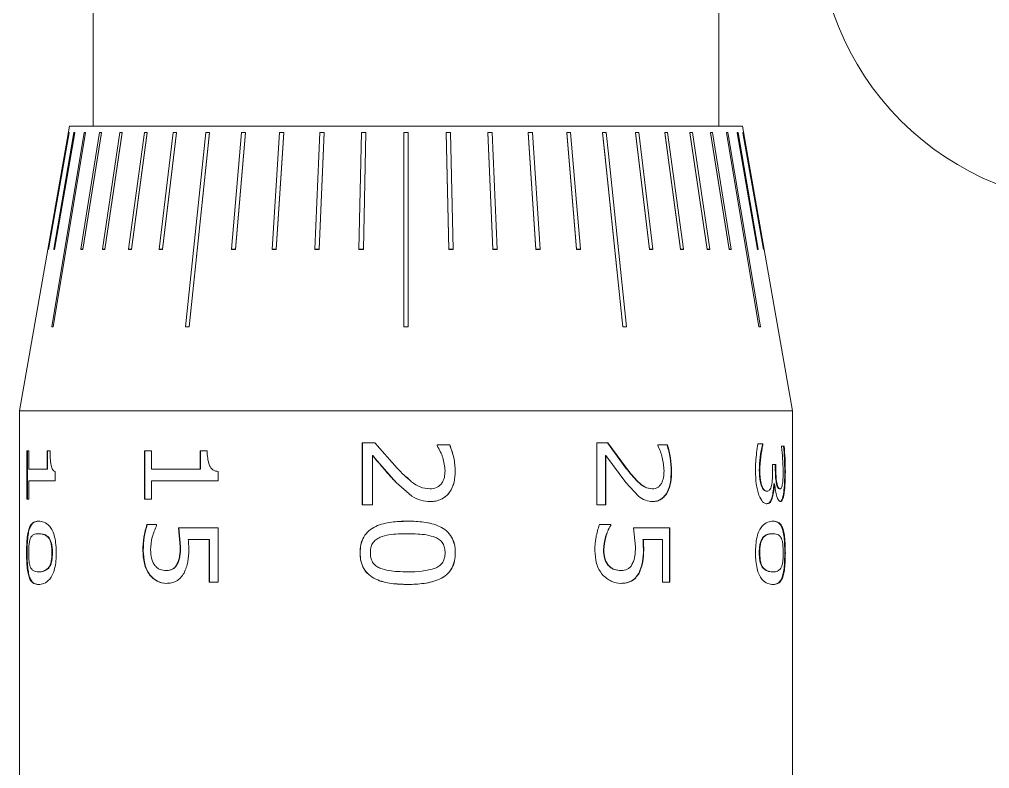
# Model space of a CAD drawing. Header units: millimetres. Extents: x 2 to 278, y 1 to 215.
# Drawn here: x 31.97 to 42.8, y 25.98 to 34.35 of the extents above; entities that cross this region are included whole.
import ezdxf

# ---------------------------------------------------------------- set-up
doc = ezdxf.new("R2010")
doc.units = ezdxf.units.MM

msp = doc.modelspace()

# ---------------------------------------------------------------- linework, layer by layer
at = {"color": 7, "linetype": 'Continuous', "lineweight": 18}
for p, q in [((32.792, 40.921), (32.792, 33.153)), ((39.777, 33.153), (39.777, 40.845)), ((32.526, 33.153), (31.966, 29.978)), ((32.519, 33.082), (32.29, 31.78)), ((32.293, 31.78), (32.523, 33.082)), ((32.523, 33.081), (32.293, 31.779)), ((32.69, 33.082), (32.327, 30.915)), ((32.343, 30.915), (32.706, 33.082)), ((32.706, 33.081), (32.343, 30.915)), ((32.576, 33.082), (32.35, 31.78)), ((32.36, 31.78), (32.585, 33.082)), ((32.585, 33.081), (32.36, 31.779)), ((32.523, 33.082), (32.519, 33.082)), ((32.523, 33.081), (32.523, 33.082)), ((32.526, 33.153), (40.043, 33.153)), ((32.585, 33.082), (32.576, 33.082)), ((32.585, 33.081), (32.585, 33.082)), ((32.862, 33.082), (32.654, 31.78)), ((32.675, 31.78), (32.883, 33.082)), ((32.883, 33.081), (32.675, 31.779)), ((32.706, 33.082), (32.69, 33.082)), ((32.706, 33.081), (32.706, 33.082)), ((32.883, 33.082), (32.862, 33.082)), ((32.883, 33.081), (32.883, 33.082)), ((33.087, 33.082), (32.893, 31.78)), ((32.92, 31.78), (33.114, 33.082)), ((33.114, 33.081), (32.92, 31.779)), ((33.114, 33.082), (33.087, 33.082)), ((33.114, 33.081), (33.114, 33.082)), ((33.363, 33.082), (33.186, 31.78)), ((33.218, 31.78), (33.395, 33.082)), ((33.395, 33.081), (33.218, 31.779)), ((33.395, 33.082), (33.363, 33.082)), ((33.395, 33.081), (33.395, 33.082)), ((33.685, 33.082), (33.527, 31.78)), ((33.564, 31.78), (33.722, 33.082)), ((33.722, 33.081), (33.564, 31.779)), ((33.722, 33.082), (33.685, 33.082)), ((33.722, 33.081), (33.722, 33.082)), ((34.047, 33.082), (33.823, 30.915)), ((33.864, 30.915), (34.088, 33.082)), ((34.088, 33.081), (33.864, 30.915)), ((34.088, 33.082), (34.047, 33.082)), ((34.088, 33.081), (34.088, 33.082)), ((34.445, 33.082), (34.335, 31.78)), ((34.379, 31.78), (34.49, 33.082)), ((34.49, 33.081), (34.379, 31.779)), ((34.49, 33.082), (34.445, 33.082)), ((34.49, 33.081), (34.49, 33.082)), ((34.873, 33.082), (34.788, 31.78)), ((34.835, 31.78), (34.92, 33.082)), ((34.92, 33.081), (34.835, 31.779)), ((34.92, 33.082), (34.873, 33.082)), ((34.92, 33.081), (34.92, 33.082)), ((35.322, 33.082), (35.265, 31.78)), ((35.314, 31.78), (35.371, 33.082)), ((35.371, 33.081), (35.314, 31.779)), ((35.371, 33.082), (35.322, 33.082)), ((35.371, 33.081), (35.371, 33.082)), ((35.787, 33.082), (35.758, 31.78)), ((35.837, 33.082), (35.787, 33.082)), ((35.808, 31.78), (35.837, 33.082)), ((35.837, 33.081), (35.808, 31.779)), ((35.837, 33.081), (35.837, 33.082)), ((36.259, 33.082), (36.259, 30.915)), ((36.31, 33.082), (36.259, 33.082)), ((36.31, 30.915), (36.31, 33.082)), ((36.732, 33.082), (36.761, 31.78)), ((36.782, 33.082), (36.732, 33.082)), ((36.732, 33.081), (36.732, 33.082)), ((36.761, 31.779), (36.732, 33.081)), ((36.811, 31.78), (36.782, 33.082)), ((37.197, 33.082), (37.255, 31.78)), ((37.247, 33.082), (37.197, 33.082)), ((37.197, 33.081), (37.197, 33.082)), ((37.255, 31.779), (37.197, 33.081)), ((37.304, 31.78), (37.247, 33.082)), ((37.649, 33.082), (37.733, 31.78)), ((37.696, 33.082), (37.649, 33.082)), ((37.649, 33.081), (37.649, 33.082)), ((37.733, 31.779), (37.649, 33.081)), ((37.781, 31.78), (37.696, 33.082)), ((38.079, 33.082), (38.189, 31.78)), ((38.123, 33.082), (38.079, 33.082)), ((38.079, 33.081), (38.079, 33.082)), ((38.189, 31.779), (38.079, 33.081)), ((38.234, 31.78), (38.123, 33.082)), ((38.521, 33.082), (38.48, 33.082)), ((38.48, 33.081), (38.48, 33.082)), ((38.847, 33.081), (38.847, 33.082)), ((38.847, 33.082), (39.004, 31.78)), ((38.884, 33.082), (38.847, 33.082)), ((39.004, 31.779), (38.847, 33.081)), ((39.041, 31.78), (38.884, 33.082)), ((39.174, 33.082), (39.351, 31.78)), ((39.206, 33.082), (39.174, 33.082)), ((39.174, 33.081), (39.174, 33.082)), ((39.351, 31.779), (39.174, 33.081)), ((39.383, 31.78), (39.206, 33.082)), ((39.455, 33.081), (39.455, 33.082)), ((39.455, 33.082), (39.648, 31.78)), ((39.482, 33.082), (39.455, 33.082)), ((39.648, 31.779), (39.455, 33.081)), ((39.676, 31.78), (39.482, 33.082)), ((39.685, 33.081), (39.685, 33.082)), ((39.685, 33.082), (39.893, 31.78)), ((39.707, 33.082), (39.685, 33.082)), ((39.893, 31.779), (39.685, 33.081)), ((39.915, 31.78), (39.707, 33.082)), ((39.863, 33.082), (40.226, 30.915)), ((39.878, 33.082), (39.863, 33.082)), ((39.863, 33.081), (39.863, 33.082)), ((40.226, 30.915), (39.863, 33.081)), ((40.242, 30.915), (39.878, 33.082)), ((39.984, 33.082), (40.209, 31.78)), ((39.993, 33.082), (39.984, 33.082)), ((39.984, 33.081), (39.984, 33.082)), ((40.209, 31.779), (39.984, 33.081)), ((40.219, 31.78), (39.993, 33.082)), ((40.602, 29.978), (40.043, 33.153)), ((40.046, 33.082), (40.275, 31.78)), ((40.049, 33.082), (40.046, 33.082)), ((40.046, 33.081), (40.046, 33.082)), ((40.275, 31.779), (40.046, 33.081)), ((40.278, 31.78), (40.049, 33.082)), ((32.29, 31.78), (32.293, 31.78)), ((32.29, 31.779), (32.29, 31.78)), ((32.293, 31.779), (32.29, 31.779)), ((32.293, 31.779), (32.293, 31.78)), ((32.35, 31.78), (32.36, 31.78)), ((32.35, 31.779), (32.35, 31.78)), ((32.36, 31.779), (32.35, 31.779)), ((32.36, 31.779), (32.36, 31.78)), ((32.654, 31.78), (32.675, 31.78)), ((32.654, 31.779), (32.654, 31.78)), ((32.675, 31.779), (32.654, 31.779)), ((32.675, 31.779), (32.675, 31.78)), ((32.893, 31.78), (32.92, 31.78)), ((32.893, 31.779), (32.893, 31.78)), ((32.92, 31.779), (32.893, 31.779)), ((32.92, 31.779), (32.92, 31.78)), ((33.186, 31.779), (33.186, 31.78)), ((33.186, 31.78), (33.218, 31.78)), ((33.218, 31.779), (33.186, 31.779)), ((33.218, 31.779), (33.218, 31.78)), ((33.527, 31.779), (33.527, 31.78)), ((33.527, 31.78), (33.564, 31.78)), ((33.564, 31.779), (33.527, 31.779)), ((33.564, 31.779), (33.564, 31.78)), ((34.335, 31.779), (34.335, 31.78)), ((34.335, 31.78), (34.379, 31.78)), ((34.379, 31.779), (34.335, 31.779)), ((34.379, 31.779), (34.379, 31.78)), ((34.788, 31.78), (34.835, 31.78)), ((34.788, 31.779), (34.788, 31.78)), ((34.835, 31.779), (34.788, 31.779)), ((34.835, 31.779), (34.835, 31.78)), ((35.265, 31.779), (35.265, 31.78)), ((35.265, 31.78), (35.314, 31.78)), ((35.314, 31.779), (35.265, 31.779)), ((35.314, 31.779), (35.314, 31.78)), ((35.758, 31.78), (35.808, 31.78)), ((35.758, 31.779), (35.758, 31.78)), ((35.808, 31.779), (35.758, 31.779)), ((35.808, 31.779), (35.808, 31.78)), ((36.761, 31.779), (36.761, 31.78)), ((36.761, 31.78), (36.811, 31.78)), ((36.811, 31.779), (36.761, 31.779)), ((36.811, 31.779), (36.811, 31.78)), ((37.255, 31.78), (37.304, 31.78)), ((37.255, 31.779), (37.255, 31.78)), ((37.304, 31.779), (37.255, 31.779)), ((37.304, 31.779), (37.304, 31.78)), ((37.733, 31.78), (37.781, 31.78)), ((37.733, 31.779), (37.733, 31.78)), ((37.781, 31.779), (37.733, 31.779)), ((37.781, 31.779), (37.781, 31.78)), ((38.189, 31.779), (38.189, 31.78)), ((38.189, 31.78), (38.234, 31.78)), ((38.234, 31.779), (38.189, 31.779)), ((38.234, 31.779), (38.234, 31.78)), ((39.004, 31.779), (39.004, 31.78)), ((39.004, 31.78), (39.041, 31.78)), ((39.041, 31.779), (39.004, 31.779)), ((39.041, 31.779), (39.041, 31.78)), ((39.351, 31.78), (39.383, 31.78)), ((39.351, 31.779), (39.351, 31.78)), ((39.383, 31.779), (39.351, 31.779)), ((39.383, 31.779), (39.383, 31.78)), ((39.648, 31.779), (39.648, 31.78)), ((39.648, 31.78), (39.676, 31.78)), ((39.676, 31.779), (39.648, 31.779)), ((39.676, 31.779), (39.676, 31.78)), ((39.893, 31.779), (39.893, 31.78)), ((39.893, 31.78), (39.915, 31.78)), ((39.915, 31.779), (39.893, 31.779)), ((39.915, 31.779), (39.915, 31.78)), ((40.209, 31.78), (40.219, 31.78)), ((40.209, 31.779), (40.209, 31.78)), ((40.219, 31.779), (40.209, 31.779)), ((40.219, 31.779), (40.219, 31.78)), ((40.275, 31.78), (40.278, 31.78)), ((40.275, 31.779), (40.275, 31.78)), ((40.278, 31.779), (40.275, 31.779)), ((40.278, 31.779), (40.278, 31.78)), ((32.343, 30.915), (32.327, 30.915)), ((32.327, 30.915), (32.343, 30.915)), ((32.327, 30.915), (32.327, 30.915)), ((32.343, 30.915), (32.343, 30.915)), ((33.864, 30.915), (33.823, 30.915)), ((33.823, 30.915), (33.864, 30.915)), ((33.823, 30.915), (33.823, 30.915)), ((33.864, 30.915), (33.864, 30.915)), ((36.31, 30.915), (36.259, 30.915)), ((36.259, 30.915), (36.259, 30.915)), ((36.259, 30.915), (36.31, 30.915)), ((36.31, 30.915), (36.31, 30.915)), ((38.746, 30.915), (38.705, 30.915)), ((38.705, 30.915), (38.746, 30.915)), ((38.705, 30.915), (38.705, 30.915)), ((38.746, 30.915), (38.746, 30.915)), ((40.242, 30.915), (40.226, 30.915)), ((40.226, 30.915), (40.242, 30.915)), ((40.226, 30.915), (40.226, 30.915)), ((40.242, 30.915), (40.242, 30.915)), ((31.966, 29.978), (31.966, 24.898)), ((31.966, 29.978), (40.602, 29.978)), ((40.602, 20.956), (40.602, 29.978)), ((35.796, 29.621), (35.937, 29.621)), ((35.796, 28.927), (35.796, 29.621)), ((35.797, 28.927), (35.797, 29.621)), ((35.937, 29.621), (36.184, 29.339)), ((36.631, 29.596), (36.773, 29.596)), ((36.631, 29.589), (36.631, 29.596)), ((38.415, 29.621), (38.537, 29.621)), ((38.415, 28.927), (38.415, 29.621)), ((38.534, 29.621), (38.741, 29.339)), ((38.537, 29.621), (38.745, 29.339)), ((39.098, 29.596), (39.205, 29.596)), ((39.098, 29.589), (39.098, 29.596)), ((40.214, 29.608), (40.271, 29.608)), ((40.265, 29.608), (40.265, 29.598)), ((40.271, 29.598), (40.265, 29.598)), ((40.271, 29.608), (40.271, 29.598)), ((40.476, 29.583), (40.508, 29.583)), ((40.476, 29.576), (40.476, 29.583)), ((32.051, 29.531), (32.073, 29.531)), ((32.051, 28.991), (32.051, 29.531)), ((32.058, 28.991), (32.058, 29.531)), ((32.073, 29.531), (32.073, 29.326)), ((32.275, 29.531), (32.309, 29.531)), ((32.275, 29.326), (32.275, 29.531)), ((32.281, 29.326), (32.281, 29.531)), ((33.364, 29.531), (33.441, 29.531)), ((33.364, 28.991), (33.364, 29.531)), ((33.369, 28.991), (33.369, 29.531)), ((33.441, 29.531), (33.441, 29.326)), ((33.987, 29.531), (34.064, 29.531)), ((33.987, 29.326), (33.987, 29.531)), ((33.99, 29.326), (33.99, 29.531)), ((35.911, 29.478), (35.911, 28.927)), ((36.176, 29.176), (35.911, 29.478)), ((35.912, 29.478), (35.911, 29.478)), ((38.512, 29.478), (38.512, 28.927)), ((38.512, 29.478), (38.515, 29.478)), ((38.515, 29.478), (38.515, 28.927)), ((38.738, 29.176), (38.515, 29.478)), ((40.379, 29.377), (40.414, 29.377)), ((40.379, 29.315), (40.379, 29.377)), ((40.408, 29.377), (40.408, 29.33)), ((40.414, 29.377), (40.414, 29.33)), ((32.073, 29.326), (32.275, 29.326)), ((32.281, 29.326), (32.275, 29.326)), ((32.367, 29.301), (32.367, 29.197)), ((33.441, 29.326), (33.987, 29.326)), ((33.99, 29.326), (33.987, 29.326)), ((34.186, 29.301), (34.186, 29.197)), ((36.835, 29.305), (36.835, 29.305)), ((38.741, 29.339), (38.745, 29.339)), ((39.247, 29.305), (39.251, 29.305)), ((40.235, 29.312), (40.229, 29.312)), ((40.414, 29.33), (40.408, 29.33)), ((40.521, 29.298), (40.514, 29.298)), ((32.073, 29.197), (32.073, 28.991)), ((32.073, 29.197), (32.367, 29.197)), ((33.441, 29.197), (33.441, 28.991)), ((33.441, 29.197), (34.186, 29.197)), ((36.351, 29.024), (36.176, 29.176)), ((36.289, 29.078), (36.176, 29.176)), ((36.176, 29.176), (36.176, 29.176)), ((38.88, 29.024), (38.738, 29.176)), ((40.398, 29.161), (40.392, 29.161)), ((40.398, 29.161), (40.401, 29.161)), ((36.55, 29.107), (36.551, 29.107)), ((39.033, 29.107), (39.037, 29.107)), ((40.258, 29.143), (40.252, 29.143)), ((40.317, 29.081), (40.311, 29.081)), ((40.462, 29.107), (40.456, 29.107)), ((40.509, 29.065), (40.503, 29.065)), ((32.051, 28.991), (32.073, 28.991)), ((33.364, 28.991), (33.441, 28.991)), ((36.555, 28.965), (36.555, 28.965)), ((39.036, 28.965), (39.04, 28.965)), ((40.314, 28.94), (40.308, 28.94)), ((40.378, 29.015), (40.372, 29.015)), ((40.465, 28.965), (40.459, 28.965)), ((35.796, 28.927), (35.911, 28.927)), ((38.415, 28.927), (38.515, 28.927)), ((32.18, 28.747), (32.186, 28.747)), ((36.303, 28.747), (36.303, 28.747)), ((40.385, 28.747), (40.379, 28.747)), ((33.39, 28.708), (33.499, 28.708)), ((33.499, 28.708), (33.499, 28.699)), ((33.742, 28.67), (34.186, 28.67)), ((33.763, 28.46), (33.742, 28.67)), ((33.767, 28.46), (33.746, 28.67)), ((34.186, 28.67), (34.186, 28.065)), ((38.445, 28.708), (38.57, 28.708)), ((38.567, 28.708), (38.567, 28.699)), ((38.57, 28.699), (38.567, 28.699)), ((38.57, 28.708), (38.57, 28.699)), ((38.826, 28.67), (39.232, 28.67)), ((38.847, 28.46), (38.826, 28.67)), ((39.228, 28.67), (39.228, 28.065)), ((39.232, 28.67), (39.232, 28.065)), ((32.186, 28.605), (32.18, 28.605)), ((32.294, 28.565), (32.288, 28.565)), ((33.853, 28.541), (34.086, 28.541)), ((34.086, 28.065), (34.086, 28.541)), ((34.086, 28.541), (34.089, 28.541)), ((34.089, 28.065), (34.089, 28.541)), ((36.303, 28.605), (36.303, 28.605)), ((38.935, 28.541), (38.931, 28.541)), ((38.935, 28.541), (39.147, 28.541)), ((39.147, 28.065), (39.147, 28.541)), ((40.272, 28.566), (40.278, 28.566)), ((40.379, 28.605), (40.385, 28.605)), ((32.046, 28.393), (32.053, 28.393)), ((32.335, 28.393), (32.33, 28.393)), ((33.345, 28.42), (33.35, 28.42)), ((33.763, 28.46), (33.767, 28.46)), ((35.771, 28.393), (35.771, 28.393)), ((36.835, 28.393), (36.835, 28.393)), ((38.493, 28.425), (38.49, 28.425)), ((38.939, 28.427), (38.935, 28.427)), ((40.229, 28.393), (40.235, 28.393)), ((40.521, 28.393), (40.514, 28.393)), ((32.187, 28.181), (32.181, 28.181)), ((32.294, 28.222), (32.288, 28.222)), ((33.607, 28.194), (33.611, 28.194)), ((33.724, 28.261), (33.728, 28.261)), ((36.304, 28.181), (36.304, 28.181)), ((38.546, 28.253), (38.543, 28.253)), ((38.687, 28.194), (38.683, 28.194)), ((40.272, 28.222), (40.277, 28.222)), ((40.379, 28.181), (40.385, 28.181)), ((33.419, 28.148), (33.423, 28.148)), ((34.086, 28.065), (34.186, 28.065)), ((38.888, 28.167), (38.885, 28.167)), ((39.147, 28.065), (39.232, 28.065)), ((32.181, 28.039), (32.187, 28.039)), ((33.608, 28.052), (33.611, 28.052)), ((36.304, 28.039), (36.304, 28.039)), ((38.687, 28.052), (38.684, 28.052)), ((40.385, 28.039), (40.379, 28.039))]:
    msp.add_line(p, q, dxfattribs=at)
at = {"color": 7, "linetype": 'Continuous', "lineweight": 18, "flags": 128}
for points in [[(38.48, 33.082), (38.505, 32.847), (38.705, 30.915)], [(38.705, 30.915), (38.516, 32.733), (38.48, 33.081)], [(38.746, 30.915), (38.546, 32.847), (38.521, 33.082)]]:
    msp.add_lwpolyline(points, dxfattribs=at)
at = {"color": 7, "linetype": 'Continuous', "lineweight": 18}
msp.add_arc((44.057, 35.46), 3.175, 135, 315, dxfattribs=at)
for points, knots in [([(36.72, 29.308), (36.715, 29.358), (36.705, 29.458), (36.656, 29.545), (36.631, 29.589)], [0, 0, 0, 0, 0.499748, 1, 1, 1, 1]), ([(36.772, 29.596), (36.79, 29.549), (36.825, 29.455), (36.831, 29.355), (36.835, 29.305)], [0, 0, 0, 0, 0.499982, 1, 1, 1, 1]), ([(36.773, 29.596), (36.79, 29.549), (36.825, 29.455), (36.832, 29.355), (36.835, 29.305)], [0, 0, 0, 0, 0.500012, 1, 1, 1, 1]), ([(39.166, 29.308), (39.162, 29.358), (39.154, 29.458), (39.117, 29.545), (39.098, 29.589)], [0, 0, 0, 0, 0.499748, 1, 1, 1, 1]), ([(39.2, 29.596), (39.213, 29.549), (39.239, 29.455), (39.244, 29.355), (39.247, 29.305)], [0, 0, 0, 0, 0.4999824, 1, 1, 1, 1]), ([(39.205, 29.596), (39.218, 29.549), (39.244, 29.455), (39.248, 29.355), (39.251, 29.305)], [0, 0, 0, 0, 0.5000121, 1, 1, 1, 1]), ([(40.187, 29.308), (40.188, 29.342), (40.189, 29.411), (40.199, 29.512), (40.209, 29.576), (40.214, 29.608)], [0, 0, 0, 0, 0.330209, 0.666076, 1, 1, 1, 1]), ([(40.265, 29.598), (40.255, 29.553), (40.236, 29.464), (40.232, 29.363), (40.229, 29.312)], [0, 0, 0, 0, 0.501035, 1, 1, 1, 1]), ([(40.271, 29.598), (40.261, 29.554), (40.242, 29.464), (40.237, 29.363), (40.235, 29.312)], [0, 0, 0, 0, 0.500401, 1, 1, 1, 1]), ([(40.502, 29.583), (40.505, 29.537), (40.512, 29.445), (40.514, 29.347), (40.514, 29.298)], [0, 0, 0, 0, 0.500008, 1, 1, 1, 1]), ([(40.508, 29.583), (40.511, 29.537), (40.519, 29.445), (40.52, 29.347), (40.521, 29.298)], [0, 0, 0, 0, 0.5000397, 1, 1, 1, 1]), ([(32.309, 29.531), (32.31, 29.504), (32.31, 29.448), (32.317, 29.396), (32.32, 29.369)], [0, 0, 0, 0, 0.498305, 1, 1, 1, 1]), ([(34.064, 29.531), (34.064, 29.504), (34.066, 29.448), (34.08, 29.396), (34.088, 29.369)], [0, 0, 0, 0, 0.498305, 1, 1, 1, 1]), ([(36.176, 29.176), (36.13, 29.225), (36.077, 29.282), (36.012, 29.359), (35.969, 29.41), (35.933, 29.452), (35.912, 29.478)], [0, 0, 0, 0, 0.49995, 0.586839, 0.749974, 1, 1, 1, 1]), ([(40.497, 29.303), (40.495, 29.351), (40.493, 29.449), (40.482, 29.534), (40.476, 29.576)], [0, 0, 0, 0, 0.499614, 1, 1, 1, 1]), ([(32.32, 29.369), (32.323, 29.359), (32.328, 29.34), (32.339, 29.317), (32.352, 29.304), (32.362, 29.302), (32.367, 29.301)], [0, 0, 0, 0, 0.249021, 0.499913, 0.749661, 1, 1, 1, 1]), ([(34.088, 29.369), (34.093, 29.359), (34.104, 29.34), (34.127, 29.317), (34.156, 29.304), (34.176, 29.302), (34.186, 29.301)], [0, 0, 0, 0, 0.249021, 0.499913, 0.749661, 1, 1, 1, 1]), ([(36.184, 29.339), (36.236, 29.286), (36.314, 29.206), (36.439, 29.119), (36.513, 29.111), (36.551, 29.107)], [0, 0, 0, 0, 0.501084, 0.750872, 1, 1, 1, 1]), ([(36.551, 29.107), (36.576, 29.109), (36.613, 29.112), (36.656, 29.139), (36.691, 29.175), (36.717, 29.234), (36.719, 29.283), (36.72, 29.308)], [0, 0, 0, 0, 0.249411, 0.37465, 0.499967, 0.749439, 1, 1, 1, 1]), ([(36.835, 29.305), (36.833, 29.263), (36.829, 29.18), (36.786, 29.082), (36.73, 29.022), (36.677, 28.987), (36.627, 28.972), (36.586, 28.966), (36.566, 28.966), (36.555, 28.965)], [0, 0, 0, 0, 0.250219, 0.499406, 0.6245, 0.74953, 0.874632, 0.937305, 1, 1, 1, 1]), ([(36.835, 29.305), (36.833, 29.263), (36.828, 29.18), (36.786, 29.082), (36.729, 29.022), (36.677, 28.987), (36.627, 28.972), (36.586, 28.966), (36.565, 28.966), (36.555, 28.965)], [0, 0, 0, 0, 0.250373, 0.499655, 0.624742, 0.74972, 0.874735, 0.937357, 1, 1, 1, 1]), ([(38.741, 29.339), (38.783, 29.286), (38.847, 29.206), (38.946, 29.119), (39.004, 29.111), (39.033, 29.107)], [0, 0, 0, 0, 0.501199, 0.7509733, 1, 1, 1, 1]), ([(38.745, 29.339), (38.787, 29.286), (38.851, 29.206), (38.95, 29.119), (39.008, 29.111), (39.037, 29.107)], [0, 0, 0, 0, 0.501084, 0.750872, 1, 1, 1, 1]), ([(39.247, 29.305), (39.245, 29.263), (39.242, 29.18), (39.211, 29.082), (39.169, 29.022), (39.129, 28.987), (39.091, 28.972), (39.06, 28.966), (39.044, 28.966), (39.036, 28.965)], [0, 0, 0, 0, 0.250373, 0.499655, 0.624742, 0.74972, 0.874735, 0.937357, 1, 1, 1, 1]), ([(39.037, 29.107), (39.056, 29.109), (39.085, 29.112), (39.118, 29.139), (39.143, 29.175), (39.163, 29.234), (39.165, 29.283), (39.166, 29.308)], [0, 0, 0, 0, 0.249411, 0.37465, 0.499967, 0.749439, 1, 1, 1, 1]), ([(39.251, 29.305), (39.249, 29.263), (39.246, 29.18), (39.215, 29.082), (39.173, 29.022), (39.133, 28.987), (39.096, 28.972), (39.064, 28.966), (39.048, 28.966), (39.04, 28.965)], [0, 0, 0, 0, 0.250219, 0.499406, 0.6245, 0.74953, 0.874632, 0.937305, 1, 1, 1, 1]), ([(40.226, 29.036), (40.22, 29.055), (40.207, 29.093), (40.191, 29.185), (40.189, 29.259), (40.187, 29.308)], [0, 0, 0, 0, 0.2502114, 0.5004744, 1, 1, 1, 1]), ([(40.229, 29.312), (40.231, 29.282), (40.232, 29.236), (40.241, 29.179), (40.248, 29.155), (40.252, 29.143)], [0, 0, 0, 0, 0.499729, 0.750074, 1, 1, 1, 1]), ([(40.235, 29.312), (40.236, 29.282), (40.238, 29.236), (40.247, 29.179), (40.254, 29.155), (40.258, 29.143)], [0, 0, 0, 0, 0.499653, 0.750001, 1, 1, 1, 1]), ([(40.367, 29.147), (40.37, 29.159), (40.374, 29.185), (40.378, 29.242), (40.379, 29.286), (40.379, 29.315)], [0, 0, 0, 0, 0.2496736, 0.4997243, 1, 1, 1, 1]), ([(40.408, 29.33), (40.409, 29.303), (40.409, 29.25), (40.417, 29.186), (40.426, 29.144), (40.436, 29.121), (40.446, 29.109), (40.453, 29.108), (40.456, 29.107)], [0, 0, 0, 0, 0.25044, 0.500022, 0.627351, 0.749938, 0.874864, 1, 1, 1, 1]), ([(40.414, 29.33), (40.415, 29.303), (40.415, 29.25), (40.423, 29.186), (40.432, 29.144), (40.442, 29.121), (40.452, 29.109), (40.459, 29.108), (40.462, 29.107)], [0, 0, 0, 0, 0.250292, 0.499776, 0.627084, 0.749742, 0.874757, 1, 1, 1, 1]), ([(40.489, 29.166), (40.492, 29.187), (40.496, 29.231), (40.497, 29.279), (40.497, 29.303)], [0, 0, 0, 0, 0.498881, 1, 1, 1, 1]), ([(40.514, 29.298), (40.514, 29.256), (40.514, 29.174), (40.506, 29.101), (40.503, 29.065)], [0, 0, 0, 0, 0.501088, 1, 1, 1, 1]), ([(40.521, 29.298), (40.52, 29.256), (40.52, 29.174), (40.513, 29.101), (40.509, 29.065)], [0, 0, 0, 0, 0.501037, 1, 1, 1, 1]), ([(36.287, 29.242), (36.306, 29.223), (36.352, 29.178), (36.439, 29.119), (36.513, 29.111), (36.55, 29.107)], [0, 0, 0, 0, 0.270861, 0.635977, 1, 1, 1, 1]), ([(40.392, 29.161), (40.39, 29.135), (40.387, 29.082), (40.377, 29.037), (40.372, 29.015)], [0, 0, 0, 0, 0.500632, 1, 1, 1, 1]), ([(40.398, 29.161), (40.396, 29.135), (40.393, 29.082), (40.383, 29.037), (40.378, 29.015)], [0, 0, 0, 0, 0.500563, 1, 1, 1, 1]), ([(40.465, 28.965), (40.458, 28.968), (40.444, 28.973), (40.425, 29.02), (40.409, 29.083), (40.404, 29.135), (40.401, 29.161)], [0, 0, 0, 0, 0.249826, 0.499596, 0.749917, 1, 1, 1, 1]), ([(40.462, 29.107), (40.465, 29.107), (40.471, 29.109), (40.478, 29.12), (40.485, 29.139), (40.488, 29.157), (40.489, 29.166)], [0, 0, 0, 0, 0.2502298, 0.5000611, 0.7499955, 1, 1, 1, 1]), ([(40.252, 29.143), (40.256, 29.133), (40.264, 29.113), (40.284, 29.085), (40.3, 29.083), (40.311, 29.081)], [0, 0, 0, 0, 0.248492, 0.500854, 1, 1, 1, 1]), ([(40.258, 29.143), (40.262, 29.133), (40.27, 29.113), (40.29, 29.085), (40.306, 29.083), (40.317, 29.081)], [0, 0, 0, 0, 0.248401, 0.500745, 1, 1, 1, 1]), ([(40.317, 29.081), (40.327, 29.083), (40.342, 29.086), (40.358, 29.114), (40.364, 29.136), (40.367, 29.147)], [0, 0, 0, 0, 0.499369, 0.7497694, 1, 1, 1, 1]), ([(40.503, 29.065), (40.5, 29.05), (40.495, 29.02), (40.485, 28.987), (40.475, 28.972), (40.466, 28.966), (40.461, 28.966), (40.459, 28.965)], [0, 0, 0, 0, 0.250096, 0.499908, 0.74963, 0.874788, 1, 1, 1, 1]), ([(40.509, 29.065), (40.506, 29.05), (40.502, 29.02), (40.491, 28.987), (40.481, 28.972), (40.472, 28.966), (40.468, 28.966), (40.465, 28.965)], [0, 0, 0, 0, 0.249978, 0.499762, 0.749539, 0.874741, 1, 1, 1, 1]), ([(36.555, 28.965), (36.519, 28.968), (36.447, 28.972), (36.383, 29.007), (36.351, 29.024)], [0, 0, 0, 0, 0.500083, 1, 1, 1, 1]), ([(39.04, 28.965), (39.012, 28.968), (38.956, 28.972), (38.905, 29.007), (38.88, 29.024)], [0, 0, 0, 0, 0.500083, 1, 1, 1, 1]), ([(40.314, 28.94), (40.298, 28.944), (40.266, 28.951), (40.24, 29.008), (40.226, 29.036)], [0, 0, 0, 0, 0.500139, 1, 1, 1, 1]), ([(40.372, 29.015), (40.368, 29.003), (40.36, 28.979), (40.339, 28.945), (40.32, 28.942), (40.308, 28.94)], [0, 0, 0, 0, 0.249049, 0.500934, 1, 1, 1, 1]), ([(40.378, 29.015), (40.374, 29.003), (40.366, 28.979), (40.345, 28.945), (40.326, 28.942), (40.314, 28.94)], [0, 0, 0, 0, 0.2490655, 0.5008288, 1, 1, 1, 1]), ([(32.046, 28.393), (32.047, 28.424), (32.047, 28.484), (32.053, 28.571), (32.066, 28.643), (32.089, 28.705), (32.126, 28.742), (32.162, 28.745), (32.18, 28.747)], [0, 0, 0, 0, 0.125107, 0.249982, 0.374728, 0.499704, 0.749513, 1, 1, 1, 1]), ([(32.053, 28.393), (32.053, 28.424), (32.053, 28.484), (32.06, 28.571), (32.072, 28.643), (32.095, 28.705), (32.132, 28.742), (32.168, 28.745), (32.186, 28.747)], [0, 0, 0, 0, 0.125222, 0.250192, 0.374981, 0.499943, 0.749645, 1, 1, 1, 1]), ([(32.18, 28.747), (32.2, 28.745), (32.239, 28.741), (32.295, 28.705), (32.337, 28.642), (32.362, 28.571), (32.373, 28.499), (32.377, 28.439), (32.377, 28.408), (32.378, 28.393)], [0, 0, 0, 0, 0.2504587, 0.50023, 0.6251835, 0.7499088, 0.8747162, 0.9373463, 1, 1, 1, 1]), ([(35.771, 28.393), (35.772, 28.424), (35.775, 28.484), (35.807, 28.571), (35.866, 28.643), (35.971, 28.705), (36.121, 28.742), (36.242, 28.745), (36.303, 28.747)], [0, 0, 0, 0, 0.125107, 0.249982, 0.374728, 0.499704, 0.749513, 1, 1, 1, 1]), ([(35.771, 28.393), (35.773, 28.424), (35.776, 28.484), (35.808, 28.571), (35.867, 28.643), (35.971, 28.705), (36.104, 28.739), (36.208, 28.742), (36.252, 28.744)], [0, 0, 0, 0, 0.134569, 0.268866, 0.40297, 0.537259, 0.805598, 1, 1, 1, 1]), ([(36.303, 28.747), (36.363, 28.745), (36.485, 28.741), (36.635, 28.705), (36.739, 28.642), (36.798, 28.571), (36.825, 28.499), (36.834, 28.439), (36.835, 28.408), (36.835, 28.393)], [0, 0, 0, 0, 0.2504587, 0.50023, 0.6251835, 0.7499088, 0.8747162, 0.9373463, 1, 1, 1, 1]), ([(36.303, 28.747), (36.363, 28.745), (36.484, 28.741), (36.634, 28.705), (36.739, 28.642), (36.798, 28.571), (36.824, 28.499), (36.834, 28.439), (36.834, 28.408), (36.835, 28.393)], [0, 0, 0, 0, 0.250327, 0.499992, 0.624932, 0.749699, 0.874601, 0.937287, 1, 1, 1, 1]), ([(40.187, 28.393), (40.188, 28.424), (40.189, 28.484), (40.203, 28.571), (40.227, 28.643), (40.269, 28.705), (40.326, 28.742), (40.365, 28.745), (40.385, 28.747)], [0, 0, 0, 0, 0.125107, 0.249982, 0.374728, 0.499704, 0.749513, 1, 1, 1, 1]), ([(40.379, 28.747), (40.397, 28.745), (40.434, 28.741), (40.471, 28.705), (40.495, 28.642), (40.507, 28.571), (40.512, 28.499), (40.514, 28.439), (40.514, 28.408), (40.514, 28.393)], [0, 0, 0, 0, 0.2503274, 0.4999923, 0.6249319, 0.7496993, 0.8746007, 0.9372875, 1, 1, 1, 1]), ([(40.385, 28.747), (40.403, 28.745), (40.44, 28.741), (40.477, 28.705), (40.501, 28.642), (40.513, 28.571), (40.518, 28.499), (40.52, 28.439), (40.52, 28.408), (40.521, 28.393)], [0, 0, 0, 0, 0.250459, 0.50023, 0.625184, 0.749909, 0.874716, 0.937346, 1, 1, 1, 1]), ([(33.345, 28.42), (33.347, 28.469), (33.351, 28.569), (33.377, 28.661), (33.39, 28.708)], [0, 0, 0, 0, 0.497226, 1, 1, 1, 1]), ([(33.35, 28.42), (33.351, 28.47), (33.355, 28.569), (33.381, 28.662), (33.394, 28.708)], [0, 0, 0, 0, 0.4978765, 1, 1, 1, 1]), ([(33.499, 28.699), (33.481, 28.656), (33.443, 28.571), (33.435, 28.474), (33.431, 28.425)], [0, 0, 0, 0, 0.500486, 1, 1, 1, 1]), ([(38.393, 28.42), (38.395, 28.469), (38.4, 28.569), (38.43, 28.661), (38.445, 28.708)], [0, 0, 0, 0, 0.497226, 1, 1, 1, 1]), ([(38.567, 28.699), (38.546, 28.656), (38.504, 28.571), (38.495, 28.474), (38.49, 28.425)], [0, 0, 0, 0, 0.5004259, 1, 1, 1, 1]), ([(38.57, 28.699), (38.549, 28.656), (38.507, 28.571), (38.498, 28.474), (38.493, 28.425)], [0, 0, 0, 0, 0.500486, 1, 1, 1, 1]), ([(32.095, 28.566), (32.091, 28.558), (32.083, 28.542), (32.075, 28.5), (32.071, 28.448), (32.07, 28.411), (32.07, 28.393)], [0, 0, 0, 0, 0.2502208, 0.4998863, 0.7495492, 1, 1, 1, 1]), ([(32.18, 28.605), (32.17, 28.605), (32.149, 28.604), (32.12, 28.599), (32.103, 28.577), (32.095, 28.566)], [0, 0, 0, 0, 0.333816, 0.6730405, 1, 1, 1, 1]), ([(32.288, 28.565), (32.276, 28.576), (32.251, 28.596), (32.215, 28.603), (32.192, 28.605), (32.18, 28.605)], [0, 0, 0, 0, 0.325118, 0.645265, 1, 1, 1, 1]), ([(32.294, 28.565), (32.281, 28.576), (32.257, 28.596), (32.221, 28.603), (32.198, 28.605), (32.186, 28.605)], [0, 0, 0, 0, 0.325159, 0.645301, 1, 1, 1, 1]), ([(32.33, 28.393), (32.33, 28.402), (32.329, 28.42), (32.327, 28.456), (32.321, 28.499), (32.306, 28.54), (32.294, 28.557), (32.288, 28.565)], [0, 0, 0, 0, 0.125362, 0.250643, 0.500339, 0.749896, 1, 1, 1, 1]), ([(32.335, 28.393), (32.335, 28.402), (32.335, 28.42), (32.333, 28.456), (32.326, 28.498), (32.312, 28.54), (32.3, 28.557), (32.294, 28.565)], [0, 0, 0, 0, 0.125422, 0.25076, 0.500527, 0.750044, 1, 1, 1, 1]), ([(33.853, 28.541), (33.855, 28.522), (33.857, 28.484), (33.858, 28.446), (33.858, 28.427)], [0, 0, 0, 0, 0.4999949, 1, 1, 1, 1]), ([(35.995, 28.566), (35.979, 28.558), (35.946, 28.542), (35.908, 28.5), (35.888, 28.448), (35.887, 28.411), (35.886, 28.393)], [0, 0, 0, 0, 0.250221, 0.499886, 0.749549, 1, 1, 1, 1]), ([(36.303, 28.605), (36.268, 28.605), (36.198, 28.604), (36.093, 28.599), (36.028, 28.577), (35.995, 28.566)], [0, 0, 0, 0, 0.333816, 0.673041, 1, 1, 1, 1]), ([(36.613, 28.565), (36.581, 28.576), (36.516, 28.596), (36.411, 28.603), (36.34, 28.605), (36.303, 28.605)], [0, 0, 0, 0, 0.325118, 0.645265, 1, 1, 1, 1]), ([(36.72, 28.393), (36.72, 28.402), (36.72, 28.42), (36.714, 28.456), (36.698, 28.499), (36.661, 28.54), (36.629, 28.557), (36.613, 28.565)], [0, 0, 0, 0, 0.1253617, 0.2506431, 0.5003389, 0.749896, 1, 1, 1, 1]), ([(38.931, 28.541), (38.932, 28.522), (38.934, 28.484), (38.935, 28.446), (38.935, 28.427)], [0, 0, 0, 0, 0.4999932, 1, 1, 1, 1]), ([(38.935, 28.541), (38.936, 28.522), (38.938, 28.484), (38.939, 28.446), (38.939, 28.427)], [0, 0, 0, 0, 0.499995, 1, 1, 1, 1]), ([(40.272, 28.566), (40.266, 28.558), (40.253, 28.542), (40.239, 28.5), (40.23, 28.448), (40.23, 28.411), (40.229, 28.393)], [0, 0, 0, 0, 0.2500685, 0.4996917, 0.7494284, 1, 1, 1, 1]), ([(40.278, 28.566), (40.272, 28.558), (40.259, 28.542), (40.244, 28.5), (40.236, 28.448), (40.236, 28.411), (40.235, 28.393)], [0, 0, 0, 0, 0.2502208, 0.4998863, 0.7495492, 1, 1, 1, 1]), ([(40.379, 28.605), (40.368, 28.605), (40.345, 28.604), (40.309, 28.599), (40.284, 28.577), (40.272, 28.566)], [0, 0, 0, 0, 0.333803, 0.673018, 1, 1, 1, 1]), ([(40.385, 28.605), (40.374, 28.605), (40.351, 28.604), (40.315, 28.599), (40.29, 28.577), (40.278, 28.566)], [0, 0, 0, 0, 0.333816, 0.6730405, 1, 1, 1, 1]), ([(40.472, 28.565), (40.463, 28.576), (40.447, 28.596), (40.418, 28.603), (40.396, 28.605), (40.385, 28.605)], [0, 0, 0, 0, 0.325118, 0.645265, 1, 1, 1, 1]), ([(40.497, 28.393), (40.497, 28.402), (40.496, 28.42), (40.495, 28.456), (40.492, 28.499), (40.483, 28.54), (40.476, 28.557), (40.472, 28.565)], [0, 0, 0, 0, 0.125362, 0.250643, 0.500339, 0.749896, 1, 1, 1, 1]), ([(32.181, 28.039), (32.163, 28.041), (32.126, 28.045), (32.089, 28.08), (32.066, 28.144), (32.053, 28.216), (32.048, 28.287), (32.047, 28.347), (32.046, 28.378), (32.046, 28.393)], [0, 0, 0, 0, 0.250434, 0.500188, 0.629668, 0.749901, 0.874732, 0.937353, 1, 1, 1, 1]), ([(32.187, 28.039), (32.169, 28.041), (32.132, 28.045), (32.095, 28.08), (32.072, 28.144), (32.06, 28.216), (32.053, 28.302), (32.053, 28.363), (32.053, 28.393)], [0, 0, 0, 0, 0.2503501, 0.5000435, 0.6295452, 0.7498325, 0.8747813, 1, 1, 1, 1]), ([(32.07, 28.393), (32.07, 28.384), (32.07, 28.366), (32.071, 28.33), (32.075, 28.288), (32.083, 28.246), (32.091, 28.23), (32.095, 28.222)], [0, 0, 0, 0, 0.125385, 0.250691, 0.500473, 0.749989, 1, 1, 1, 1]), ([(32.378, 28.393), (32.377, 28.363), (32.376, 28.302), (32.362, 28.217), (32.338, 28.145), (32.296, 28.082), (32.239, 28.045), (32.2, 28.041), (32.181, 28.039)], [0, 0, 0, 0, 0.125108, 0.249996, 0.368839, 0.499677, 0.749515, 1, 1, 1, 1]), ([(32.288, 28.222), (32.291, 28.226), (32.297, 28.234), (32.309, 28.255), (32.321, 28.288), (32.329, 28.339), (32.329, 28.375), (32.33, 28.393)], [0, 0, 0, 0, 0.125334, 0.250583, 0.500113, 0.749751, 1, 1, 1, 1]), ([(32.294, 28.222), (32.297, 28.226), (32.303, 28.234), (32.315, 28.255), (32.327, 28.288), (32.334, 28.339), (32.335, 28.375), (32.335, 28.393)], [0, 0, 0, 0, 0.125251, 0.250435, 0.499924, 0.749634, 1, 1, 1, 1]), ([(33.419, 28.148), (33.407, 28.167), (33.383, 28.205), (33.352, 28.296), (33.348, 28.371), (33.345, 28.42)], [0, 0, 0, 0, 0.2502763, 0.5006332, 1, 1, 1, 1]), ([(33.423, 28.148), (33.411, 28.167), (33.387, 28.205), (33.356, 28.296), (33.352, 28.371), (33.35, 28.42)], [0, 0, 0, 0, 0.250193, 0.500539, 1, 1, 1, 1]), ([(33.431, 28.425), (33.433, 28.394), (33.435, 28.347), (33.452, 28.296), (33.466, 28.271), (33.474, 28.259), (33.478, 28.253)], [0, 0, 0, 0, 0.499447, 0.749427, 0.874687, 1, 1, 1, 1]), ([(33.724, 28.261), (33.732, 28.276), (33.747, 28.306), (33.76, 28.373), (33.762, 28.425), (33.763, 28.46)], [0, 0, 0, 0, 0.249715, 0.499736, 1, 1, 1, 1]), ([(33.728, 28.261), (33.736, 28.276), (33.75, 28.306), (33.764, 28.373), (33.766, 28.425), (33.767, 28.46)], [0, 0, 0, 0, 0.249659, 0.499683, 1, 1, 1, 1]), ([(33.858, 28.427), (33.857, 28.381), (33.856, 28.29), (33.822, 28.208), (33.805, 28.167)], [0, 0, 0, 0, 0.501299, 1, 1, 1, 1]), ([(36.304, 28.039), (36.243, 28.041), (36.122, 28.045), (35.97, 28.08), (35.866, 28.144), (35.807, 28.216), (35.781, 28.287), (35.772, 28.347), (35.771, 28.378), (35.771, 28.393)], [0, 0, 0, 0, 0.250434, 0.500188, 0.629668, 0.749901, 0.874732, 0.937353, 1, 1, 1, 1]), ([(36.252, 28.043), (36.209, 28.044), (36.105, 28.048), (35.971, 28.081), (35.867, 28.144), (35.808, 28.216), (35.776, 28.302), (35.773, 28.363), (35.771, 28.393)], [0, 0, 0, 0, 0.193163, 0.461904, 0.601285, 0.730749, 0.865229, 1, 1, 1, 1]), ([(35.886, 28.393), (35.886, 28.384), (35.887, 28.366), (35.892, 28.33), (35.908, 28.288), (35.945, 28.246), (35.977, 28.23), (35.993, 28.222)], [0, 0, 0, 0, 0.125385, 0.250691, 0.500473, 0.749989, 1, 1, 1, 1]), ([(36.835, 28.393), (36.834, 28.363), (36.831, 28.302), (36.799, 28.217), (36.741, 28.145), (36.636, 28.082), (36.486, 28.045), (36.364, 28.041), (36.304, 28.039)], [0, 0, 0, 0, 0.125108, 0.249996, 0.368839, 0.499677, 0.749515, 1, 1, 1, 1]), ([(36.835, 28.393), (36.833, 28.363), (36.83, 28.302), (36.798, 28.217), (36.74, 28.145), (36.636, 28.082), (36.485, 28.045), (36.364, 28.041), (36.304, 28.039)], [0, 0, 0, 0, 0.125223, 0.250206, 0.369104, 0.499915, 0.749647, 1, 1, 1, 1]), ([(36.615, 28.222), (36.623, 28.226), (36.639, 28.234), (36.668, 28.255), (36.698, 28.288), (36.718, 28.339), (36.72, 28.375), (36.72, 28.393)], [0, 0, 0, 0, 0.125334, 0.250583, 0.500113, 0.749751, 1, 1, 1, 1]), ([(38.479, 28.148), (38.465, 28.167), (38.437, 28.205), (38.401, 28.296), (38.396, 28.371), (38.393, 28.42)], [0, 0, 0, 0, 0.250276, 0.500633, 1, 1, 1, 1]), ([(38.49, 28.425), (38.492, 28.394), (38.495, 28.347), (38.514, 28.296), (38.529, 28.271), (38.538, 28.259), (38.543, 28.253)], [0, 0, 0, 0, 0.49954, 0.749513, 0.874741, 1, 1, 1, 1]), ([(38.493, 28.425), (38.495, 28.394), (38.498, 28.347), (38.518, 28.296), (38.533, 28.271), (38.542, 28.259), (38.546, 28.253)], [0, 0, 0, 0, 0.499447, 0.749427, 0.874687, 1, 1, 1, 1]), ([(38.808, 28.261), (38.816, 28.276), (38.83, 28.306), (38.844, 28.373), (38.846, 28.425), (38.847, 28.46)], [0, 0, 0, 0, 0.249715, 0.499736, 1, 1, 1, 1]), ([(38.935, 28.427), (38.935, 28.381), (38.934, 28.29), (38.901, 28.208), (38.885, 28.167)], [0, 0, 0, 0, 0.50135, 1, 1, 1, 1]), ([(38.939, 28.427), (38.938, 28.381), (38.938, 28.29), (38.905, 28.208), (38.888, 28.167)], [0, 0, 0, 0, 0.501299, 1, 1, 1, 1]), ([(40.385, 28.039), (40.366, 28.041), (40.326, 28.045), (40.269, 28.08), (40.227, 28.144), (40.203, 28.216), (40.192, 28.287), (40.188, 28.347), (40.187, 28.378), (40.187, 28.393)], [0, 0, 0, 0, 0.2504345, 0.5001877, 0.629668, 0.7499007, 0.8747319, 0.9373529, 1, 1, 1, 1]), ([(40.229, 28.393), (40.23, 28.384), (40.23, 28.366), (40.232, 28.33), (40.238, 28.288), (40.253, 28.246), (40.265, 28.23), (40.272, 28.222)], [0, 0, 0, 0, 0.125446, 0.250809, 0.500664, 0.75014, 1, 1, 1, 1]), ([(40.235, 28.393), (40.235, 28.384), (40.236, 28.366), (40.238, 28.33), (40.244, 28.288), (40.259, 28.246), (40.271, 28.23), (40.277, 28.222)], [0, 0, 0, 0, 0.125385, 0.250691, 0.500473, 0.749989, 1, 1, 1, 1]), ([(40.514, 28.393), (40.514, 28.363), (40.513, 28.302), (40.507, 28.217), (40.495, 28.145), (40.472, 28.082), (40.434, 28.045), (40.398, 28.041), (40.379, 28.039)], [0, 0, 0, 0, 0.125223, 0.250206, 0.369104, 0.499915, 0.749647, 1, 1, 1, 1]), ([(40.521, 28.393), (40.52, 28.363), (40.52, 28.302), (40.513, 28.217), (40.501, 28.145), (40.478, 28.082), (40.44, 28.045), (40.404, 28.041), (40.385, 28.039)], [0, 0, 0, 0, 0.1251076, 0.2499959, 0.368839, 0.4996774, 0.749515, 1, 1, 1, 1]), ([(40.472, 28.222), (40.474, 28.226), (40.478, 28.234), (40.485, 28.255), (40.492, 28.288), (40.496, 28.339), (40.496, 28.375), (40.497, 28.393)], [0, 0, 0, 0, 0.1253344, 0.2505826, 0.5001129, 0.7497511, 1, 1, 1, 1]), ([(32.095, 28.222), (32.103, 28.211), (32.119, 28.19), (32.148, 28.183), (32.169, 28.182), (32.181, 28.181)], [0, 0, 0, 0, 0.325852, 0.643345, 1, 1, 1, 1]), ([(32.181, 28.181), (32.198, 28.181), (32.232, 28.18), (32.269, 28.208), (32.288, 28.222)], [0, 0, 0, 0, 0.501161, 1, 1, 1, 1]), ([(32.187, 28.181), (32.204, 28.181), (32.238, 28.18), (32.275, 28.208), (32.294, 28.222)], [0, 0, 0, 0, 0.501143, 1, 1, 1, 1]), ([(33.478, 28.253), (33.487, 28.244), (33.504, 28.224), (33.547, 28.199), (33.583, 28.196), (33.607, 28.194)], [0, 0, 0, 0, 0.2501719, 0.5004723, 1, 1, 1, 1]), ([(33.607, 28.194), (33.629, 28.196), (33.663, 28.199), (33.703, 28.229), (33.717, 28.251), (33.724, 28.261)], [0, 0, 0, 0, 0.499125, 0.74964, 1, 1, 1, 1]), ([(33.611, 28.194), (33.633, 28.196), (33.667, 28.199), (33.706, 28.229), (33.721, 28.251), (33.728, 28.261)], [0, 0, 0, 0, 0.498988, 0.749522, 1, 1, 1, 1]), ([(35.993, 28.222), (36.026, 28.211), (36.09, 28.19), (36.196, 28.183), (36.266, 28.182), (36.304, 28.181)], [0, 0, 0, 0, 0.325852, 0.6433453, 1, 1, 1, 1]), ([(36.304, 28.181), (36.357, 28.181), (36.462, 28.18), (36.564, 28.208), (36.615, 28.222)], [0, 0, 0, 0, 0.501161, 1, 1, 1, 1]), ([(38.543, 28.253), (38.553, 28.244), (38.572, 28.224), (38.62, 28.199), (38.658, 28.196), (38.683, 28.194)], [0, 0, 0, 0, 0.250257, 0.500566, 1, 1, 1, 1]), ([(38.546, 28.253), (38.556, 28.244), (38.576, 28.224), (38.623, 28.199), (38.661, 28.196), (38.687, 28.194)], [0, 0, 0, 0, 0.250172, 0.500472, 1, 1, 1, 1]), ([(38.687, 28.194), (38.71, 28.196), (38.746, 28.199), (38.786, 28.229), (38.801, 28.251), (38.808, 28.261)], [0, 0, 0, 0, 0.499125, 0.74964, 1, 1, 1, 1]), ([(40.272, 28.222), (40.284, 28.211), (40.308, 28.19), (40.345, 28.183), (40.367, 28.182), (40.379, 28.181)], [0, 0, 0, 0, 0.325883, 0.64339, 1, 1, 1, 1]), ([(40.277, 28.222), (40.29, 28.211), (40.314, 28.19), (40.351, 28.183), (40.373, 28.182), (40.385, 28.181)], [0, 0, 0, 0, 0.325852, 0.6433453, 1, 1, 1, 1]), ([(40.385, 28.181), (40.401, 28.181), (40.434, 28.18), (40.459, 28.208), (40.472, 28.222)], [0, 0, 0, 0, 0.501161, 1, 1, 1, 1]), ([(33.608, 28.052), (33.572, 28.056), (33.501, 28.064), (33.446, 28.12), (33.419, 28.148)], [0, 0, 0, 0, 0.500453, 1, 1, 1, 1]), ([(33.611, 28.052), (33.576, 28.056), (33.505, 28.064), (33.45, 28.12), (33.423, 28.148)], [0, 0, 0, 0, 0.500359, 1, 1, 1, 1]), ([(33.805, 28.167), (33.793, 28.149), (33.769, 28.112), (33.719, 28.074), (33.673, 28.059), (33.635, 28.053), (33.617, 28.052), (33.608, 28.052)], [0, 0, 0, 0, 0.249801, 0.499609, 0.749505, 0.874729, 1, 1, 1, 1]), ([(38.687, 28.052), (38.649, 28.056), (38.573, 28.064), (38.51, 28.12), (38.479, 28.148)], [0, 0, 0, 0, 0.500453, 1, 1, 1, 1]), ([(38.885, 28.167), (38.873, 28.149), (38.849, 28.112), (38.799, 28.074), (38.752, 28.059), (38.713, 28.053), (38.694, 28.052), (38.684, 28.052)], [0, 0, 0, 0, 0.249918, 0.499746, 0.749586, 0.874771, 1, 1, 1, 1]), ([(38.888, 28.167), (38.876, 28.149), (38.852, 28.112), (38.803, 28.074), (38.756, 28.059), (38.717, 28.053), (38.697, 28.052), (38.687, 28.052)], [0, 0, 0, 0, 0.249801, 0.499609, 0.749505, 0.874729, 1, 1, 1, 1])]:
    msp.add_open_spline(points, degree=3, knots=knots, dxfattribs=at)

doc.saveas('drawing.dxf')
